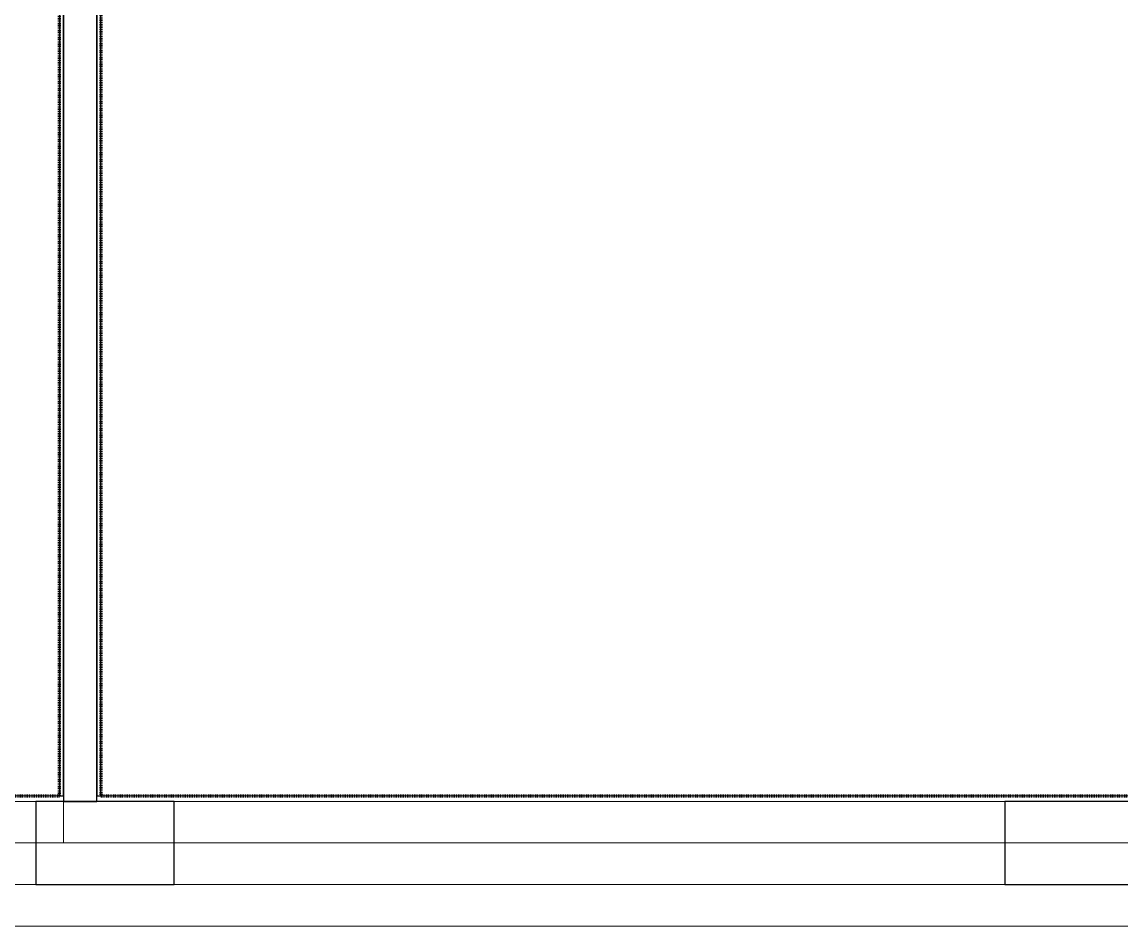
# Model space of a CAD drawing. Header units: millimetres. Extents: x -5300 to 98858, y -5196 to 93886.
# Drawn here: x 44700 to 48669, y 36700 to 39965 of the extents above; entities that cross this region are included whole.
import ezdxf

# ---------------------------------------------------------------- set-up
doc = ezdxf.new("R2010")
doc.units = ezdxf.units.MM
doc.linetypes.add('Штрих', pattern=[6.35, 3.175, -3.175])
doc.linetypes.add('Штрих_2_', pattern=[6.35, 3.175, -3.175])
for name, color, linetype, lineweight, true_color in [('_Разделитель помещений_', 4, 'Штрих', 70, 0x00ffff), ('Колонны', 7, 'Continuous', 18, 0x7f7f7f), ('Перекрытия', 7, 'Continuous', 18, 0x7f7f7f), ('Стены', 7, 'Continuous', 18, 0x7f7f7f), ('Стены разрез', 7, 'Continuous', 50, 0x7f7f7f)]:
    doc.layers.add(name, color=color, linetype=linetype, lineweight=lineweight, true_color=true_color)

# ---------------------------------------------------------------- blocks, each defined once
blk = doc.blocks.new('ПЕР-003 - ПЕР-003-240210-Подвал')
at = {"layer": 'Перекрытия', "color": 254, "true_color": 0xd4d4d4}
for p, q in [((15650, 36850), (58150, 36850)), ((58150, 36850), (15650, 36850))]:
    blk.add_line(p, q, dxfattribs=at)
blk = doc.blocks.new('СТН-04 95797 - СТН-04 2-243164-Подвал')
at = {"layer": 'Стены', "color": 254, "true_color": 0xd4d4d4}
blk.add_line((50610, 37000), (15500, 37000), dxfattribs=at)
blk = doc.blocks.new('СТН-04 95797 - СТН-04-243157-Подвал')
at = {"layer": 'Стены', "color": 254, "true_color": 0xd4d4d4}
for p, q in [((44850, 37170), (38970, 37170)), ((44850, 37170), (38970, 37170)), ((38970, 37170), (44850, 37170)), ((44850, 37170), (44850, 37170)), ((44850, 37170), (44850, 37170)), ((44850, 37150), (44850, 37170)), ((44850, 37150), (44850, 37170)), ((44850, 37170), (44850, 37150)), ((44970, 37170), (44970, 37170)), ((50510, 37170), (44970, 37170)), ((50510, 37170), (44970, 37170)), ((44970, 37170), (44970, 37150)), ((44970, 37170), (44970, 37170)), ((44970, 37170), (44970, 37150)), ((44970, 37150), (44970, 37170)), ((44970, 37170), (50510, 37170)), ((44850, 37150), (38970, 37150)), ((38970, 37150), (44850, 37150)), ((38970, 37150), (44850, 37150)), ((44750, 37150), (39250, 37150)), ((44750, 37150), (39250, 37150)), ((39250, 37150), (44750, 37150)), ((44750, 37150), (44750, 37150)), ((44750, 37150), (44750, 37150)), ((44750, 36850), (44750, 37150)), ((44750, 36850), (44750, 37150)), ((44750, 37150), (44750, 36850)), ((44850, 37150), (44850, 37150)), ((44850, 37150), (44850, 37150)), ((44970, 37150), (44970, 37150)), ((50510, 37150), (44970, 37150)), ((44970, 37150), (50510, 37150)), ((44970, 37150), (44970, 37150)), ((44970, 37150), (50510, 37150)), ((45250, 37150), (45250, 37150)), ((48250, 37150), (45250, 37150)), ((48250, 37150), (45250, 37150)), ((45250, 37150), (45250, 37150)), ((45250, 37150), (45250, 36850)), ((45250, 37150), (45250, 36850)), ((45250, 36850), (45250, 37150)), ((45250, 37150), (48250, 37150)), ((48250, 37150), (48250, 37150)), ((48250, 37150), (48250, 37150)), ((48250, 36850), (48250, 37150)), ((48250, 36850), (48250, 37150)), ((48250, 37150), (48250, 36850)), ((50510, 36850), (15800, 36850)), ((50510, 36850), (15800, 36850)), ((15800, 36850), (50510, 36850)), ((44750, 36850), (39250, 36850)), ((39250, 36850), (44750, 36850)), ((39250, 36850), (44750, 36850)), ((44750, 36850), (44750, 36850)), ((44750, 36850), (44750, 36850)), ((45250, 36850), (45250, 36850)), ((48250, 36850), (45250, 36850)), ((45250, 36850), (45250, 36850)), ((45250, 36850), (48250, 36850)), ((45250, 36850), (48250, 36850)), ((48250, 36850), (48250, 36850)), ((48250, 36850), (48250, 36850)), ((15800, 36700), (50510, 36700)), ((15800, 36700), (50510, 36700)), ((50510, 36700), (15800, 36700))]:
    blk.add_line(p, q, dxfattribs=at)
blk = doc.blocks.new('СТН-04 95797 - СТН-04 95797-243161-Подвал')
for name in ['СТН-04 95797 - СТН-04-243157-Подвал', 'СТН-04 95797 - СТН-04 2-243164-Подвал']:
    blk.add_blockref(name, (0, 0))
blk = doc.blocks.new('СТВ_Перегородка_Кирпич 162491 - СТВ_Перегородка_Кирпич 2-247217-Подвал')
at = {"layer": 'Стены', "color": 254, "true_color": 0xd4d4d4}
blk.add_line((44850, 37000), (44850, 42850), dxfattribs=at)
blk = doc.blocks.new('СТВ_Перегородка_Кирпич 162491 - СТВ_Перегородка_Кирпич 162491-247214-Подвал')
at = {"layer": 'Стены', "color": 254, "true_color": 0xd4d4d4}
for p, q in [((44835, 42850), (44850, 42850)), ((44835, 42835), (44835, 42850)), ((44835, 42850), (44835, 42850)), ((44835, 42835), (44850, 42835)), ((44835, 42835), (44835, 42835)), ((44850, 42850), (44850, 42850)), ((44850, 42850), (44850, 42850)), ((44850, 42850), (44850, 42835)), ((44850, 42835), (44850, 42835)), ((44970, 42850), (44985, 42850)), ((44970, 42835), (44970, 42850)), ((44970, 42850), (44970, 42850)), ((44970, 42850), (44970, 42850)), ((44970, 42835), (44985, 42835)), ((44970, 42835), (44970, 42835)), ((44985, 42850), (44985, 42850)), ((44985, 42850), (44985, 42835)), ((44985, 42835), (44985, 42835)), ((44835, 37170), (44835, 37170)), ((44850, 37170), (44850, 37170)), ((44970, 37170), (44970, 37170)), ((44985, 37170), (44985, 37170)), ((44850, 37150), (44850, 37150)), ((44970, 37150), (44970, 37150))]:
    blk.add_line(p, q, dxfattribs=at)
at = {"layer": 'Стены разрез', "color": 254, "lineweight": 25, "true_color": 0xd4d4d4}
for p, q in [((44850, 42835), (44835, 42835)), ((44835, 42835), (44835, 37170)), ((44850, 42850), (44850, 37150)), ((44970, 42850), (44850, 42850)), ((44850, 37170), (44850, 42835)), ((44970, 37150), (44970, 42850)), ((44985, 42835), (44970, 42835)), ((44970, 42835), (44970, 37170)), ((44985, 37170), (44985, 42835)), ((44835, 37170), (44850, 37170)), ((44970, 37170), (44985, 37170)), ((44850, 37150), (44970, 37150))]:
    blk.add_line(p, q, dxfattribs=at)
blk.add_blockref('СТВ_Перегородка_Кирпич 162491 - СТВ_Перегородка_Кирпич 2-247217-Подвал', (0, 0))
blk = doc.blocks.new('Железобетон - Колонны 500 x 300 110827 - Железобетон - Колонны 500 x 300 110827-385106-Подвал')
at = {"layer": 'Колонны', "color": 254, "lineweight": 25, "true_color": 0xd4d4d4}
for p, q in [((250, 150), (-250, 150)), ((-250, 150), (-250, -150)), ((250, -150), (250, 150)), ((-250, -150), (250, -150))]:
    blk.add_line(p, q, dxfattribs=at)
at = {"layer": 'Колонны', "color": 254, "true_color": 0xd4d4d4}
for p, q in [((-250, 150), (-250, 150)), ((250, 150), (250, 150)), ((-250, -150), (-250, -150)), ((250, -150), (250, -150))]:
    blk.add_line(p, q, dxfattribs=at)
blk = doc.blocks.new('Железобетон - Колонны 500 x 300 110728 - Железобетон - Колонны 500 x 300 110728-385095-Подвал')
at = {"layer": 'Колонны', "color": 254, "lineweight": 25, "true_color": 0xd4d4d4}
for p, q in [((250, 150), (-250, 150)), ((-250, 150), (-250, -150)), ((250, -150), (250, 150)), ((-250, -150), (250, -150))]:
    blk.add_line(p, q, dxfattribs=at)
at = {"layer": 'Колонны', "color": 254, "true_color": 0xd4d4d4}
for p, q in [((-250, 150), (-250, 150)), ((250, 150), (250, 150)), ((-250, -150), (-250, -150)), ((250, -150), (250, -150))]:
    blk.add_line(p, q, dxfattribs=at)

msp = doc.modelspace()

# ---------------------------------------------------------------- linework, layer by layer
at = {"layer": '_Разделитель помещений_', "color": 131, "linetype": 'Штрих_2_', "true_color": 0xaaffff}
for p, q in [((44835, 37170), (44835, 42835)), ((44985, 42835), (44985, 37170)), ((38985, 37170), (44835, 37170)), ((44985, 37170), (50490, 37170))]:
    msp.add_line(p, q, dxfattribs=at)
at = {"layer": 'Перекрытия', "color": 254, "true_color": 0xd4d4d4}
for p, q in [((58150, 36850), (15650, 36850)), ((15650, 36850), (58150, 36850))]:
    msp.add_line(p, q, dxfattribs=at)

# ---------------------------------------------------------------- block references
at = {"layer": 'Колонны', "color": 254, "true_color": 0xd4d4d4}
for name, p in [('Железобетон - Колонны 500 x 300 110728 - Железобетон - Колонны 500 x 300 110728-385095-Подвал', (45000, 37000)), ('Железобетон - Колонны 500 x 300 110827 - Железобетон - Колонны 500 x 300 110827-385106-Подвал', (48500, 37000))]:
    msp.add_blockref(name, p, dxfattribs=at)
at = {"layer": 'Перекрытия', "color": 254, "true_color": 0xd4d4d4}
msp.add_blockref('ПЕР-003 - ПЕР-003-240210-Подвал', (0, 0), dxfattribs=at)
at = {"layer": 'Стены', "color": 254, "true_color": 0xd4d4d4}
for name in ['СТВ_Перегородка_Кирпич 162491 - СТВ_Перегородка_Кирпич 162491-247214-Подвал', 'СТН-04 95797 - СТН-04 95797-243161-Подвал']:
    msp.add_blockref(name, (0, 0), dxfattribs=at)

doc.saveas('drawing.dxf')
